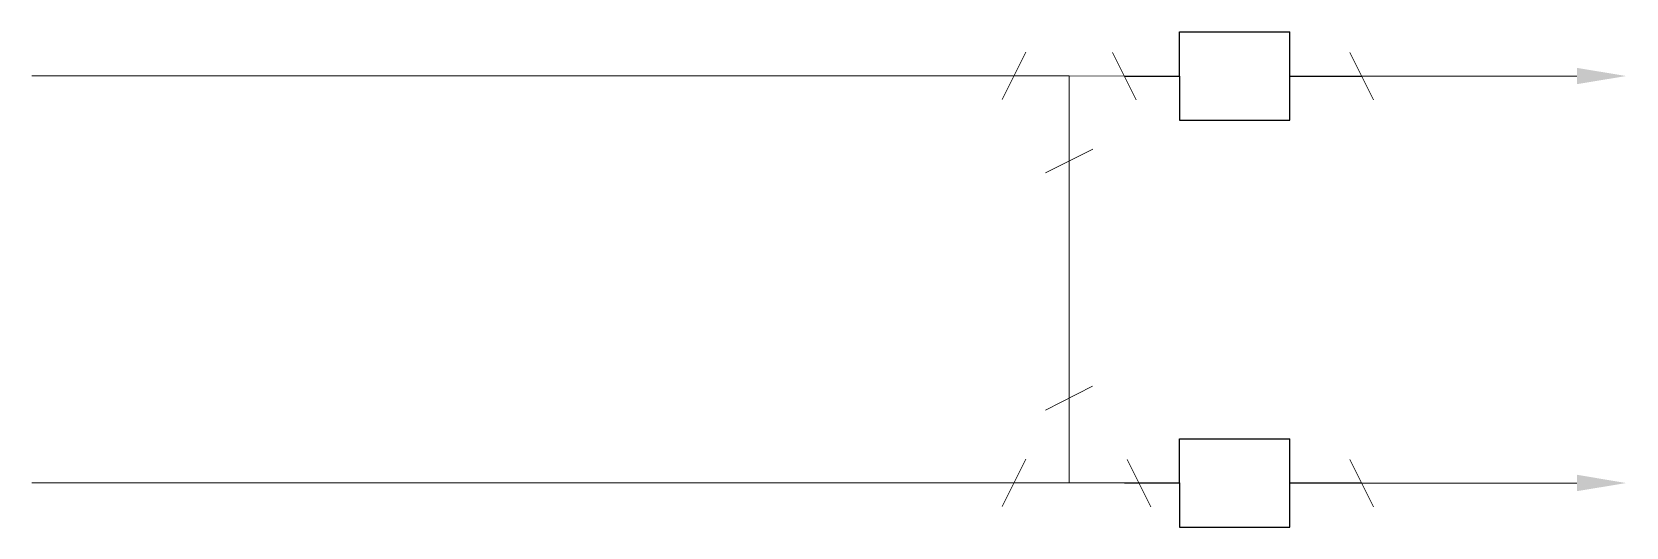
# Model space of a CAD drawing. Header units: millimetres. Extents: x 50 to 7736, y -4274 to -131.
# Drawn here: x 2292.6 to 2437.1, y -1012.9 to -968 of the extents above; entities that cross this region are included whole.
import ezdxf

# ---------------------------------------------------------------- set-up
doc = ezdxf.new("R2010")
doc.units = ezdxf.units.MM
doc.layers.add('СХЕМА1', color=7, linetype='Continuous')

# ---------------------------------------------------------------- blocks, each defined once
blk = doc.blocks.new('Выключатель')
for p, q in [((0, 10), (0, 16.5)), ((-4, 0), (-4, 10)), ((-4, 10), (4, 10)), ((4, 0), (4, 10)), ((0, 0), (-4, 0)), ((0, 0), (4, 0)), ((0, -5), (0, 0))]:
    blk.add_line(p, q)

msp = doc.modelspace()

# ---------------------------------------------------------------- linework, layer by layer
at = {"lineweight": 15}
for p, q in [((2292.62, -971.95), (2386.6, -971.95)), ((2386.6, -971.95), (2386.6, -1008.85)), ((2292.62, -1008.85), (2391.6, -1008.85))]:
    msp.add_line(p, q, dxfattribs=at)
at = {"color": 18, "lineweight": 15, "true_color": 0x000000}
for p, q in [((2391.6, -971.96), (2386.6, -971.95)), ((2413.1, -971.96), (2432.6, -971.96)), ((2413.1, -1008.86), (2432.6, -1008.86))]:
    msp.add_line(p, q, dxfattribs=at)
at = {"layer": 'СХЕМА1', "lineweight": 15}
for p, q in [((2382.68, -969.8), (2380.53, -974.09)), ((2392.68, -974.11), (2390.53, -969.83)), ((2414.18, -974.12), (2412.03, -969.83)), ((2384.44, -980.74), (2388.73, -978.59)), ((2384.44, -1002.24), (2388.72, -1000.09)), ((2382.68, -1006.7), (2380.53, -1010.98)), ((2394, -1011.01), (2391.85, -1006.72)), ((2414.18, -1011.01), (2412.03, -1006.73))]:
    msp.add_line(p, q, dxfattribs=at)
for points in [[(2432.6, -972.7), (2432.6, -971.22), (2437.06, -971.96)], [(2432.6, -1009.6), (2432.6, -1008.11), (2437.06, -1008.86)]]:
    msp.add_solid(points, dxfattribs=at)

# ---------------------------------------------------------------- block references
at = {"lineweight": 15, "xscale": -1, "rotation": 269.9830018169337}
for p in [(2396.6, -971.96), (2396.6, -1008.85)]:
    msp.add_blockref('Выключатель', p, dxfattribs=at)

doc.saveas('drawing.dxf')
